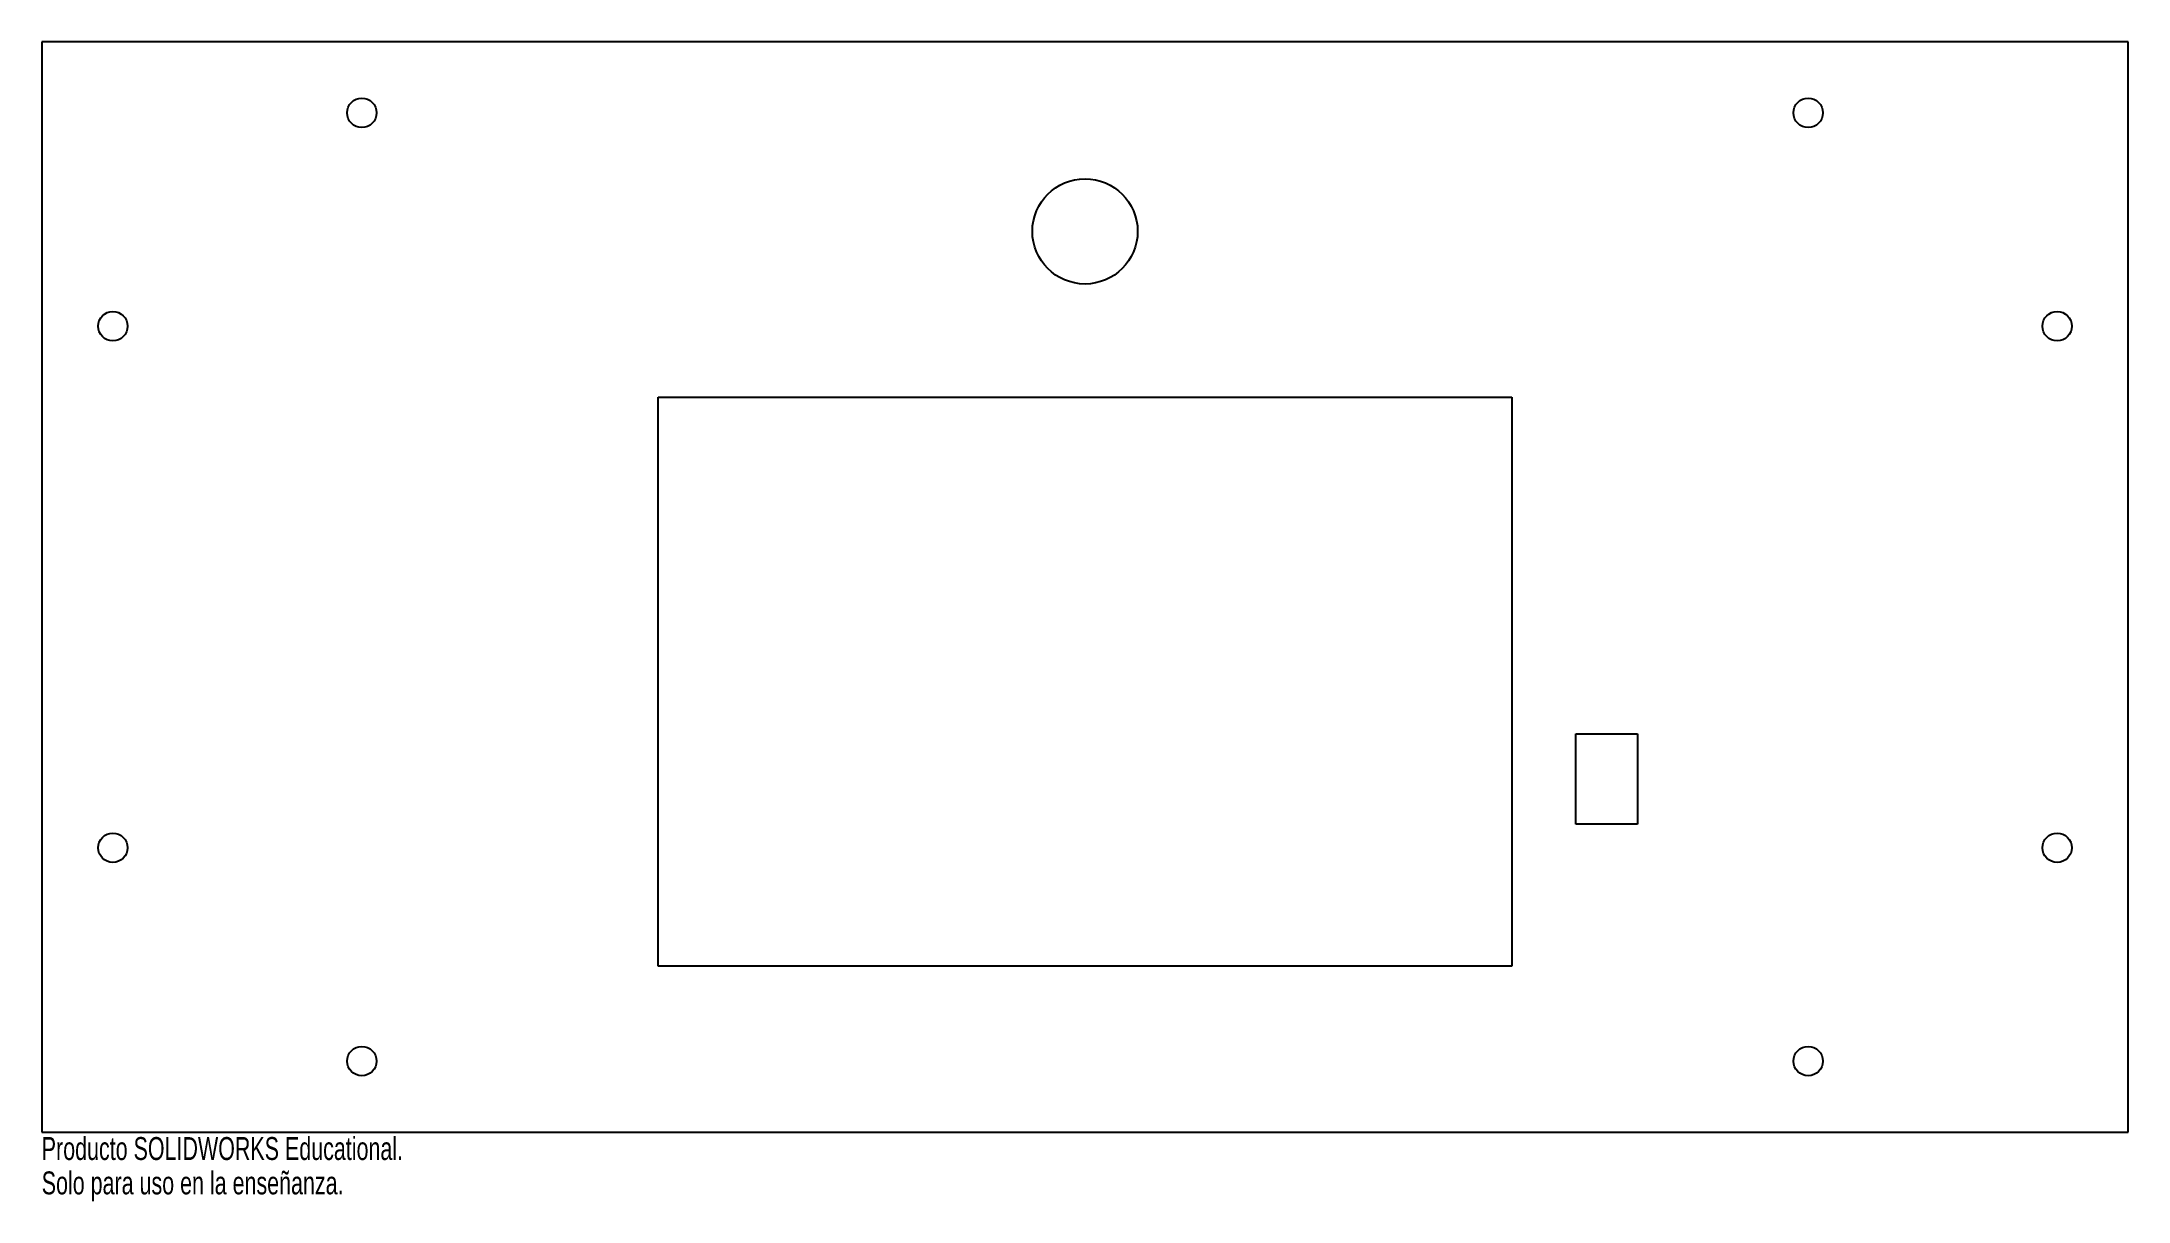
# Model space of a CAD drawing. Header units: millimetres. Extents: x -220 to 220, y -130 to 115.
import ezdxf

# ---------------------------------------------------------------- set-up
doc = ezdxf.new("R2010")
doc.units = ezdxf.units.MM
doc.styles.add('SLDTEXTSTYLE0', font='TXT', dxfattribs={"width": 0.7})

msp = doc.modelspace()

# ---------------------------------------------------------------- linework, layer by layer
at = {"color": 7, "linetype": 'Continuous', "lineweight": 25}
for p, q in [((220, 115), (-220, 115)), ((-220, 115), (-220, -115)), ((220, -115), (220, 115)), ((-90, -80), (-90, 40)), ((-90, 40), (90, 40)), ((90, 40), (90, -80)), ((103.5, -50), (103.5, -31)), ((103.5, -31), (116.5, -31)), ((116.5, -31), (116.5, -50)), ((116.5, -50), (103.5, -50)), ((90, -80), (-90, -80)), ((-220, -115), (220, -115))]:
    msp.add_line(p, q, dxfattribs=at)
for centre, radius in [((-152.5, 100), 3.1), ((152.5, 100), 3.1), ((0, 75), 11.1), ((-205, 55), 3.1), ((205, 55), 3.1), ((-205, -55), 3.1), ((205, -55), 3.1), ((-152.5, -100), 3.1), ((152.5, -100), 3.1)]:
    msp.add_circle(centre, radius, dxfattribs=at)

# ---------------------------------------------------------------- texts
at = {"color": 7, "linetype": 'Continuous', "char_height": 4.8336, "attachment_point": 1, "style": 'SLDTEXTSTYLE0'}
for s, insert in [('Producto SOLIDWORKS Educational.', (-220, -116.02)), ('Solo para uso en la enseñanza.', (-220, -123.27))]:
    msp.add_mtext(s, dxfattribs=dict(at, insert=insert))

doc.saveas('drawing.dxf')
